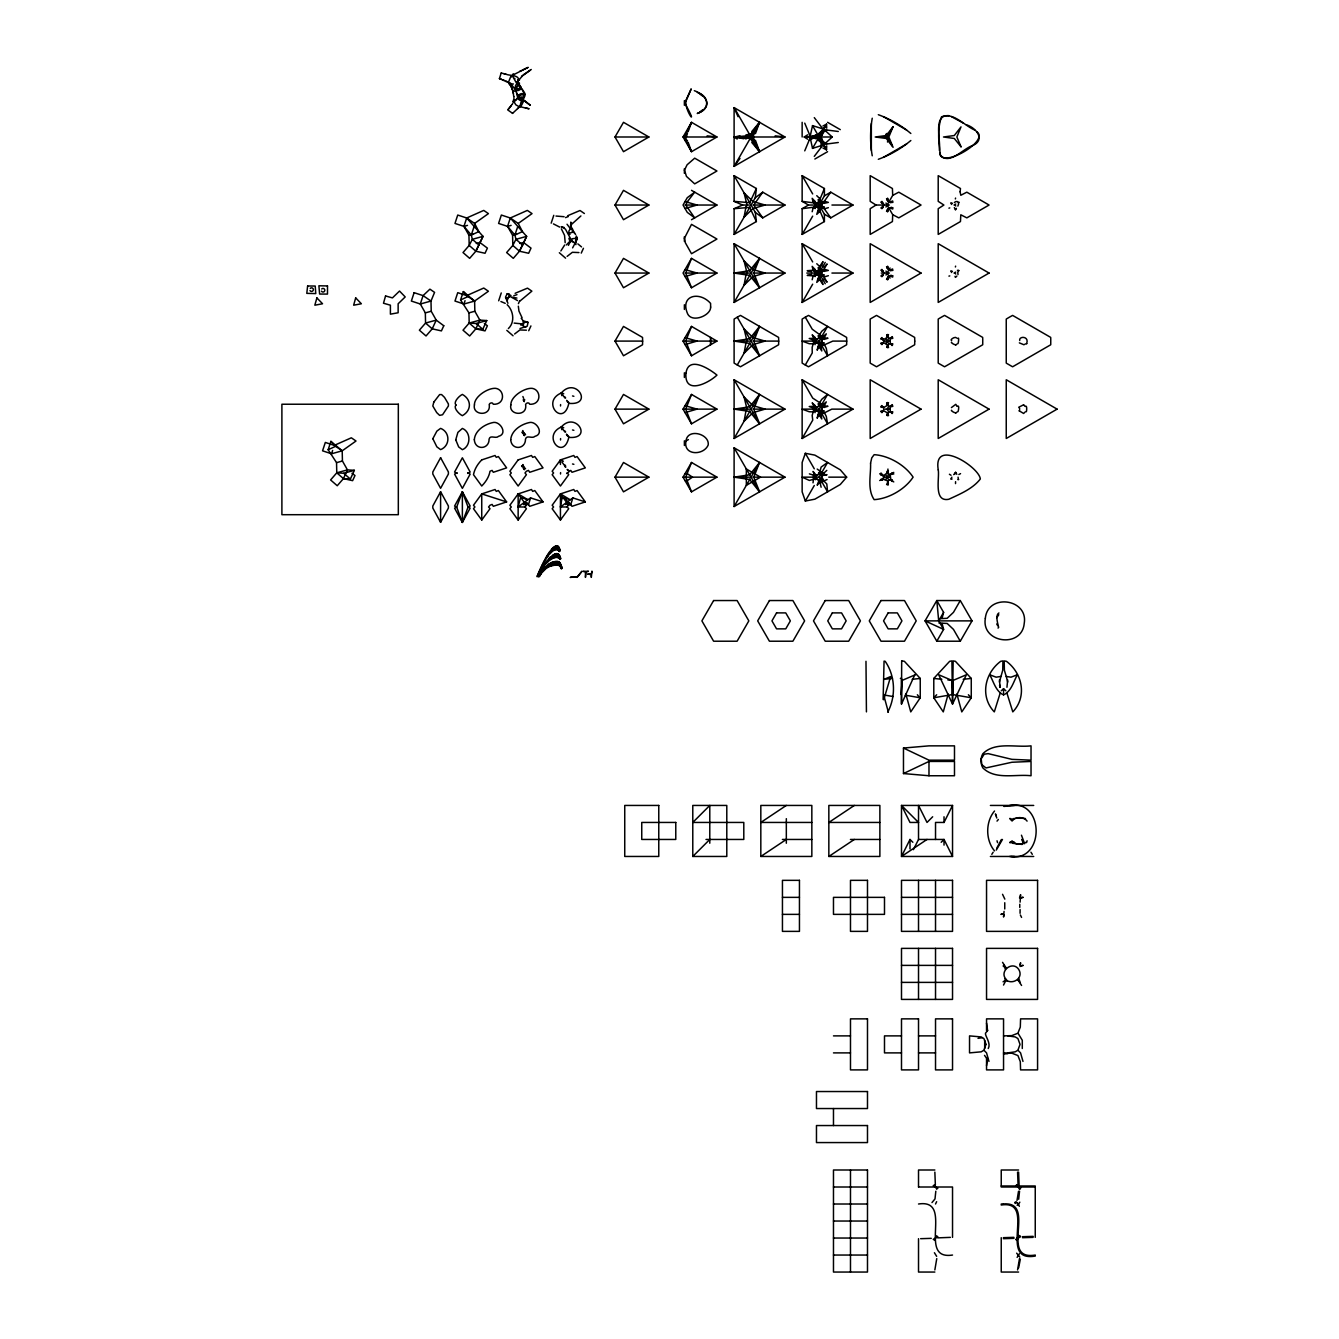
<?xml version="1.0" encoding="UTF-8"?>
<svg xmlns="http://www.w3.org/2000/svg" width="1339" height="1339" viewBox="0 0 1339 1339"><rect width="100%" height="100%" fill="white"/><g stroke="black" fill="none" stroke-linecap="round" stroke-linejoin="round"><path stroke-width="1.5" d="M901.683 660.93L901.498 704.046L914.788 674.789M824.406 221.554L818.196 206.608L802.145 208.7L802.145 234.409L824.406 221.554L824.406 214.207L819.1 205.034L808.505 205.034L802.145 208.7M811.785 271.666L807.216 270.696L813.158 270.244L816.472 271.951L818.196 271.499L819.451 270.227L819.635 266.494L823 261.59L821.543 266.043M1007.681 679.944L1006.945 687.275M523.03 465.47L522.896 464.549M846.7 341.094L846.65 344.759L808.505 366.786L805.291 364.995L802.145 363.12L802.145 319.067L805.291 317.192L808.505 315.401L846.65 337.428L846.7 341.094L832.825 341.094L824.456 344.826L821.376 342.817L824.456 344.826L826.297 348.341L827.586 355.772L819.1 341.094L827.586 326.415L821.778 331.252L819.652 334.599L819.451 338.265L819.652 334.599L812.237 329.21L805.291 317.192M1004.066 911.407L1003.514 917.031L1004.133 914.822M934.856 1269.924L936.764 1258.61M1017.573 1269.924L1019.481 1258.61M526.127 102.417C522.193 97.027 523.315 108.426 518.226 106.183C513.205 104.844 513.942 98.283 513.942 96.542M642.62 341.094L642.553 344.759L623.489 355.772L615.003 341.094L623.489 326.415L642.553 337.428L642.62 341.094L615.003 341.094M778.695 341.094L778.629 344.759L740.467 366.786L734.107 363.12L734.107 319.067L740.467 315.401L778.629 337.428L778.695 341.094L753.07 341.094M802.145 379.757L812.74 398.118L819.652 402.637L819.451 406.303L819.652 402.637L821.778 399.273L827.586 394.436L819.1 409.131L827.586 423.81L826.297 416.362L824.456 412.864L821.376 410.855L824.456 412.864L831.804 409.131L853.01 409.131L802.145 438.489L802.145 379.757L853.01 409.131M883.121 699.527L884.058 661.115L885.179 661.315C895.557 676.212 895.925 696.849 887.74 712.114M1020.1 966.524L1020.603 962.741L1019.983 964.934M1020.1 909.549L1020.067 913.282M819.669 483.396L819.451 479.998L821.125 487.229M887.941 469.035L887.64 472.868M871.338 123.573L871.338 150.42M955.46 277.14L956.9 276.068M815.066 344.642L815.15 342.784L818.196 342.667L821.075 346.734L821.778 350.952L819.652 347.588L819.451 343.922L819.652 347.588M815.066 412.68L815.15 410.822L818.196 410.705L821.075 414.755L821.778 418.973L819.652 415.626L819.451 411.96L819.652 415.626M822.933 148.01L826.531 149.884L826.715 145.817M565.175 242.677L564.556 235.379L561.359 228.818M560.522 405.985L560.589 404.562M560.522 439.995L560.589 438.589M560.522 474.006L560.589 472.6M954.339 207.528L955.494 209.905L955.695 209.035M1018.628 1267.849L1020.335 1259.162M819.535 132.929L818.196 135.423M996.701 623.974C1001.505 632.075 993.421 616.158 998.911 612.961M507.933 303.284L505.506 297.141L507.247 293.676L509.155 294.229L509.054 297.291L505.791 298.128M819.535 473.085L821.075 471.529L817.794 474.893L813.242 476.048L817.761 474.843L819.535 473.085L821.125 467.093L827.586 462.474L819.1 477.153L802.145 477.153L809.375 480.433L815.351 478.826L817.761 479.479L821.075 482.793L817.794 479.429L813.242 478.274L815.351 478.826M986.542 1065.643L987.613 1058.195M951.878 477.153L950.757 479.094L952.096 479.027M522.896 396.511L523.582 398.336M522.896 430.539L522.495 431.409M1019.766 907.457L1019.766 904.26M984.684 1040.269L984.684 1048.504M802.145 201.352L818.196 203.461L824.406 188.514L802.145 175.66L802.145 201.352L808.505 205.034M819.451 202.206L819.602 198.457L816.757 195.678M988.266 1048.504C991.312 1043.399 984.818 1035.733 985.487 1033.223L987.613 1030.561L986.542 1023.113M1022.293 1048.504L1022.293 1040.269L1018.142 1033.423M755.313 197.687L756.368 188.514L734.107 175.66L734.107 201.352L742.593 205.034L751.062 205.034L755.313 197.687L762.728 192.18L784.989 205.034L762.728 217.872L755.313 212.365L751.062 205.034M824.406 188.514L824.406 195.845L817.828 207.227L819.602 211.612L816.757 214.374L818.045 210.307L820.606 207.645L824.188 206.758L820.84 208.047M561.911 498.476L564.154 497.874L568.958 503.079L567.284 506.979L560.438 506.979L561.911 498.476L560.438 493.907L573.762 489.505L574.983 491.38L577.059 490.559L585.327 501.907L572.004 506.309L569.175 502.711M955.561 209.453L956.431 208.348M813.024 482.843L813.409 479.78L816.472 478.274M819.451 270.227L819.635 266.494L816.757 263.716M820.84 276.085L824.188 274.78L820.606 275.683L818.045 278.345L816.757 282.412L819.635 279.617L820.004 276.855L818.045 274.88L815.351 274.177L813.158 275.884L812.17 279.767M999.413 682.02L1002.727 670.27L1002.928 660.914L1000.685 661.315C984.567 673.299 979.83 696.732 994.308 711.896L1000.082 693.435M890.251 339.37L890.251 342.834M890.251 407.391L890.251 410.855M890.251 475.429L890.971 480.416M883.824 477.153L882.568 479.379L879.69 480.517M883.69 205.034L882.92 207.595M883.907 477.153L883.288 479.178M560.053 462.591L560.438 459.896L573.762 455.494L574.983 457.369L577.059 456.549L585.327 467.88L572.004 472.282L570.782 470.407L566.615 473.487M819.602 211.612L820.004 208.834L815.351 206.139L813.158 207.88L812.17 211.746M886.585 484.584L888.745 479.948M956.9 338.098C955.075 335.687 949.217 340.223 951.661 340.541M1026.662 343.554C1029.473 335.871 1018.661 335.955 1019.699 340.541M887.573 200.699L887.556 198.155L888.092 199.745M955.577 481.689L955.527 483.597M888.142 278.311L887.606 279.918L888.092 276.587M888.092 210.323L887.556 211.913L888.092 208.566M956.9 406.119L955.778 404.328L951.41 407.592M1023.582 404.914L1024.921 406.119M560.422 464.449L560.438 459.896L552.17 471.228L553.593 472.968L552.17 474.692L560.438 486.024L568.707 474.692L567.284 472.968M887.573 268.721L887.606 266.21L888.142 267.817M887.389 346.466L887.59 345.512L887.606 347.738L888.092 344.625M887.389 414.504L887.59 413.55L887.606 415.776L888.092 412.663M753.773 136.996L753.07 140.478L755.464 140.394L759.548 151.692L751.815 142.503M575.803 242.259L575.904 244.652M523.465 325.059L523.131 320.757L521.189 318.247M516.754 82.349L517.624 81.093A14.244 14.16 48.5 0 1 517.992 79.871L517.624 79.871M814.279 117.631L822.916 128.912L812.522 125.615L810.195 136.26L806.162 136.996L818.246 138.469L825.56 148.194L820.807 136.996L825.56 125.799L818.246 135.524L810.195 136.26L804.739 123.138M872.241 118.217C870.049 130.486 870.049 143.507 872.241 155.776M887.339 278.445L887.573 277.391M1019.699 409.684L1019.18 410.922M887.489 142.051L887.724 141.047M887.339 210.424L887.573 209.369M818.045 346.366L817.141 350.215L819.619 345.362L818.045 346.366L820.606 343.721L824.188 342.817L820.84 344.106M818.045 414.404L817.141 418.237L819.619 413.4L818.045 414.404L820.606 411.743L824.188 410.855L820.84 412.144M882.368 480.249L883.154 478.877M955.36 198.942L955.577 198.055M821.543 280.085L823 284.538L819.635 279.617L819.451 275.901L818.196 274.629L816.472 274.177L813.158 275.884L807.216 275.416L811.785 274.462M1012.451 819.1L1012.05 820.656L1010.091 818.983M577.394 238.878L572.607 247.866M819.451 474.324L819.669 470.91L817.208 469.052M543.031 501.907L534.78 490.559L532.688 491.38L531.466 489.505L518.143 493.907L526.411 505.238L524.988 506.979L518.143 506.979L520.352 498.476L522.126 497.874L527.851 499.715L530.595 497.907L543.031 501.907L529.725 506.309L526.897 502.711L523.549 504.569L528.503 504.418L530.595 497.907M942.07 618.3L943.61 612.358L936.798 600.542L960.281 600.542L972.014 620.878L960.281 641.214L936.798 641.214L925.065 620.878L936.798 600.542L938.689 620.878L943.61 629.397L936.798 641.214M830.749 217.872L821.644 205.034L830.749 192.18L853.01 205.034L830.749 217.872L824.406 214.207M823.954 278.696L827.084 282.178L821.644 273.056L827.084 263.95L823.954 267.432M1004.752 902.737L1004.752 908.98M887.523 472.985L888.376 470.659M888.845 338.114L887.037 336.189L888.544 334.583M888.845 406.152L887.037 404.227L888.544 402.621M823 336.574L821.728 341.094L823 345.613L821.778 341.094L823 336.574L826.297 333.846L824.456 337.361L821.376 339.37L824.456 337.361M823 404.612L821.728 409.131L823 413.651L821.778 409.131L823 404.612L826.297 401.884L824.456 405.399L821.376 407.407L824.456 405.399M821.778 477.153L823 472.634L821.728 477.153L823 481.689L820.907 477.153M828.372 207.679L824.539 208.75L821.376 206.758L820.907 205.034L821.376 203.31L824.539 201.302L828.372 202.39L824.188 203.31L820.606 202.407L818.045 199.762L819.619 200.766M828.372 275.7L824.523 276.805L821.376 274.78L820.907 273.056L821.376 271.348L824.523 269.323L828.372 270.428L824.188 271.348L820.606 270.445L818.045 267.783L819.619 268.788M826.799 130.218L823 132.477L821.376 135.272M948.179 694.037L943.275 711.896L933.785 697.786L933.785 678.438L949.652 661.315L951.912 660.914L952.531 704.046L966.373 674.756L953.15 680.396L952.531 694.523L933.785 697.786L936.681 694.757M955.393 266.98L955.628 266.126M1018.678 1199.275L1019.548 1191.191M815.685 477.153L815.635 479.73M1019.983 896.896L1020.603 894.686L1020.1 902.168M822.146 135.49L823 132.477M1003.514 985.052L1006.342 979.612C998.425 971.578 1012.468 960.13 1018.694 969.369C1024.335 978.407 1011.363 986.14 1004.786 978.842M520.319 86.7A1.925 1.925 0 0 0 518.009 85.328A4.686 4.67 -70.1 0 0 516.452 90.533L516.369 90.466M1026.561 842.649L1027.097 840.775M886.652 347.387L888.845 344.073M886.652 415.425L888.845 412.111M570.347 241.589L568.406 245.388M522.578 98.149L523.214 96.475M517.875 81.746C521.507 74.75 509.272 75.804 506.276 74.314M883.74 699.678L890.669 676.53L884.058 679.358L892.444 678.371M569.025 233.204L572.305 232.367L572.406 229.32L570.481 228.751L568.975 230.894L568.673 234.258L570.046 234.342M577.209 239.279L577.176 237.12M522.495 465.436L523.582 466.374M517.574 81.495L522.662 75.704L531.265 69.494M518.863 96.19C518.21 101.262 526.846 98.098 524.185 94.718A4 4 0 0 0 519.097 96.341M585.327 501.907L572.874 497.907L570.782 504.418L568.707 505.238L560.438 493.907L552.17 505.238L553.593 506.979L552.17 508.72L560.438 520.051L568.707 508.72L567.284 506.979M328.155 449.737L330.917 441.351L342.198 450.825L342.433 461.018L347.454 469.889L343.437 478.609L337.244 485.739L330.599 479.948L336.775 472.818L347.454 469.889L354.366 470.324L350.366 479.061L343.437 478.609L336.775 472.818L336.541 462.641L328.155 449.737L335.704 446.272M330.917 441.351L334.281 445.385L351.337 437.803L356.007 441.016L342.198 450.825L334.281 445.385L325.327 442.439L322.565 450.825L331.536 453.77L332.641 450.423M479.011 245.087L472.349 239.313L471.295 235.061L463.947 226.375L454.975 223.429L457.737 215.043L466.692 217.989L483.011 236.367L475.847 251.213L469.654 258.343L463.009 252.552L469.186 245.422L468.951 235.246L463.947 226.375L466.692 217.989L483.747 210.407L488.417 213.621L474.609 223.429L474.692 227.513M474.039 226.676L471.295 235.061L478.843 231.597L474.609 223.429L466.692 217.989M460.566 299.969L463.327 291.584L474.609 301.057L474.843 311.251L479.864 320.121L475.847 328.842L469.654 335.972L463.009 330.181L469.186 323.05L479.864 320.121L486.777 320.557L482.776 329.294L475.847 328.842L469.186 323.05L468.951 312.874L460.566 299.969L468.114 296.505M463.327 291.584L466.692 295.618L483.747 288.036L488.417 291.249L474.609 301.057L466.692 295.618L457.737 292.672L454.975 301.057L463.947 304.003L465.051 300.656M519.917 243.464L523.482 242.493L531.014 248.117L528.654 253.272L519.465 251.213L512.82 245.422L512.586 235.246L507.565 226.375L510.31 217.989L527.365 210.407L532.035 213.621L518.226 223.429L510.31 217.989L501.355 215.043L498.593 223.429L507.565 226.375L514.912 235.061L515.967 239.313L522.628 245.087L519.465 251.213L513.289 258.343L506.627 252.552L512.82 245.422L515.967 239.313L526.629 236.367L510.31 217.989M517.657 226.676L514.912 235.061L522.461 231.597L518.226 223.429M498.677 300.79L501.255 292.94M551.183 223.161L553.777 215.311M886.535 279.433L888.845 276.035M886.535 211.395L887.807 208.834L891.456 207.394M523.398 96.057L523.834 93.094M805.325 453.302L802.145 462.474L802.145 491.848L805.325 501.02L814.865 499.179L840.289 484.5L846.65 477.153L840.289 469.822L814.865 455.126L805.325 453.302L814.279 468.801M523.951 94.634L523.984 94.567A4.402 2.126 -16.3 0 0 517.524 96.274A13.072 5.858 11.7 0 1 517.607 97.027L517.272 98.534L521.892 98.467L530.144 105.078M688.112 131.724L691.51 122.318L716.951 136.996L691.51 151.692L683.041 136.996L691.51 122.318L684.731 136.996L691.51 151.692L688.112 142.285M691.51 258.377L685.735 273.056L691.51 287.751L716.951 273.056L691.51 258.377L683.041 273.056L691.51 287.751M755.464 133.599L759.548 122.318L751.815 131.49L753.07 133.515L745.923 134.904M691.51 326.415L685.735 341.094L691.51 355.772L716.951 341.094L691.51 326.415L683.041 341.094L691.51 355.772M691.51 394.436L685.735 409.131L691.51 423.81L716.951 409.131L691.51 394.436L683.041 409.131L691.51 423.81M759.548 258.377L753.773 273.056L759.548 287.751L749.706 275.399L734.107 273.056L749.706 270.712L759.548 258.377L751.062 273.056L759.548 287.751M691.51 462.474L685.735 477.153L691.51 491.848L716.951 477.153L691.51 462.474L683.041 477.153L691.51 491.848M759.548 326.415L753.773 341.094L759.548 355.772L749.706 343.437L734.107 341.094L749.706 338.75L759.548 326.415L751.062 341.094L759.548 355.772M759.548 394.436L753.773 409.131L759.548 423.81L749.706 411.475L734.107 409.131L749.706 406.788L759.548 394.436L751.062 409.131L759.548 423.81M759.548 462.474L753.773 477.153L759.548 491.848L749.706 479.496L734.107 477.153L749.706 474.809L759.548 462.474L751.062 477.153L759.548 491.848M818.614 481.454L817.208 485.254L819.753 481.186M462.373 491.781L456.683 507.096L462.373 522.394L470.156 508.134L468.064 507.096L462.373 491.781L454.574 506.058L456.683 507.096L454.574 508.134L462.373 522.394L468.064 507.096L470.156 506.058L462.373 491.781L462.373 522.394M881.916 276.755L883.154 274.846M881.916 208.733L883.154 206.825M881.932 344.659L883.506 342.399M881.932 412.697L883.506 410.437M951.544 342.198C949.97 342.115 956.13 346.567 956.9 344.09M951.544 410.236C949.97 410.136 956.13 414.605 956.9 412.127M756.368 188.514L749.706 202.691L734.107 201.352M804.739 150.855L810.195 137.733L812.522 148.378L822.916 145.081L814.279 156.362M1001.455 839.453L996.886 847.955M1002.459 839.453L996.3 850.081M518.411 303.652L519.565 301.041M570.933 226.023L572.088 223.412M475.847 251.213L483.011 236.367L472.349 239.313L469.186 245.422L475.847 251.213L485.036 253.272L487.396 248.117L479.864 242.493L476.299 243.464M519.465 251.213L526.629 236.367L522.628 245.087M528.721 330.733L530.93 325.913M581.243 253.104L583.453 248.284M740.015 135.942L734.107 136.996L750.208 138.469L759.548 151.692L752.769 136.996L759.548 122.318L750.208 135.524L734.107 136.996L737.17 139.038M882.92 275.633L883.506 274.378M564.656 245.004L560.874 250.945M1017.004 1200.447L1018.527 1191.241M935.526 1204.012L936.647 1201.686M1017.121 1257.371L1019.364 1253.739M521.44 100.525L519.783 107.17M912.847 842.281L910.001 839.453L901.498 856.458L952.531 856.458L952.531 805.442L901.498 805.442L901.498 856.458L927.023 839.453M913.416 849.662L918.521 839.453L918.521 805.442L927.023 822.447L932.68 816.773M935.526 839.453L935.526 822.447L944.028 822.447L952.531 805.442M574.665 242.928L571.167 240.903M684.38 100.643L684.38 105.312M684.38 168.681L684.38 173.35M684.38 304.74L684.38 309.409M684.38 372.778L684.38 377.447M684.38 440.799L684.38 445.485M1016.15 1239.897L1018.761 1235.244M745.923 139.105L747.045 136.996M440.598 491.714L432.815 505.991L432.815 508.067L440.598 522.327L448.398 508.067L448.398 505.991L440.598 491.714L440.598 522.327M934.22 1240.366L936.831 1235.713M1016.937 1240.366L1019.548 1235.713M615.003 136.996L623.489 122.318L648.913 136.996L623.489 151.692L615.003 136.996L648.913 136.996M615.003 205.034L623.489 190.339L648.913 205.034L623.489 219.713L615.003 205.034L648.913 205.034M615.003 273.056L623.489 258.377L648.913 273.056L623.489 287.751L615.003 273.056L648.913 273.056M684.38 236.702L684.38 241.388M750.208 138.469L734.107 166.371L734.107 107.622L784.989 136.996L734.107 166.371L740.015 158.42M743.948 138.754L734.107 136.996L751.062 136.996L759.548 122.318M615.003 409.131L623.489 394.436L648.913 409.131L623.489 423.81L615.003 409.131L648.913 409.131M742.593 205.034L734.107 208.7L734.107 234.409L750.074 206.758M615.003 477.153L623.489 462.474L648.913 477.153L623.489 491.848L615.003 477.153L648.913 477.153M812.522 148.378L818.246 138.469L815.351 138.67M807.651 134.804L804.22 136.996L819.1 136.996L826.531 124.109L822.933 126M734.107 302.43L784.989 273.056L734.107 243.698L734.107 302.43L750.074 274.796M802.145 234.409L812.673 216.148M737.253 365.011L750.074 342.817M892.243 145.851L887.138 136.996L892.243 128.142M802.145 302.43L802.145 243.698L853.01 273.056L802.145 302.43L812.673 284.186M819.267 276.688L817.828 275.265L825.242 262.411M734.107 438.489L784.989 409.131L734.107 379.757L734.107 438.489L750.074 410.855M876.007 205.034L870.183 208.7L870.183 234.409L892.427 221.554L892.695 214.675L887.138 205.034L876.007 205.034L870.183 201.352L870.183 175.66L892.427 188.514L892.695 195.394L887.138 205.034M885.983 207.026L886.569 205.988M805.291 364.995L812.237 352.977L812.17 347.337L813.191 343.855L815.15 342.784M734.107 506.527L784.989 477.153L734.107 447.795L734.107 506.527L750.125 478.793M885.983 275.047L886.569 274.026M890.05 278.127L887.138 273.056L890.05 268.001M802.145 438.489L812.74 420.128L812.17 415.375L813.191 411.893L815.15 410.822M954.021 205.034L955.745 204.03M885.765 343.47L886.569 342.064M883.539 341.094L887.138 341.094L888.929 337.997M805.325 501.02L814.279 485.505M954.021 273.056L955.745 272.068M883.539 409.131L887.138 409.131L888.929 406.018M885.933 479.228L886.569 478.123M883.539 477.153L887.138 477.153L888.929 474.056M938.689 620.878L943.61 612.358M960.281 600.542L953.468 612.358L947.175 618.3L938.924 618.735M515.18 100.827C520.603 95.705 511.431 102.919 513.339 102.618M1018.243 1204.732L1019.833 1202.154M512.636 103.722L512.117 104.342M888.159 480.5L887.941 485.287M991.814 854.332L993.17 852.207M902.135 660.914L904.377 661.315L920.244 678.438L920.244 697.786L910.754 711.896L905.85 694.037M998.057 628.108L998.794 627.02M511.699 104.961L507.732 109.915L512.569 113.33M888.025 472.215L884.075 475.312M892.142 472.834L890.602 474.575M518.494 80.39L519.415 80.072M481.739 520.051L490.007 508.72L488.584 506.979L490.007 505.238L492.099 504.418L493.321 506.309L506.627 501.907L498.376 490.559L496.284 491.38L495.062 489.505L481.739 493.907L473.487 505.238L474.893 506.979L473.487 508.72L481.739 520.051L481.739 493.907L506.627 501.907M518.143 506.979L527.851 499.715L518.143 493.907L509.891 505.238L511.297 506.979L509.891 508.72L518.143 520.051L526.411 508.72L524.988 506.979M762.728 192.18L753.773 205.034L762.728 217.872M510.845 106.216L509.657 107.672M1024.05 344.793L1019.347 342.868M508.368 328.574C515.147 322.18 513.523 310.715 507.146 304.673M957.402 270.311C961.034 270.511 956.598 270.428 958.021 274.579M824.221 473.537L821.376 475.445L826.799 470.374M997.019 821.108L998.358 819.485M958.54 270.763L958.724 270.528M509.372 108.007L508.418 109.145M994.526 811.016C985.437 821.761 985.437 840.139 994.526 850.884M1017.121 1205.318L1018.243 1204.012L1017.121 1202.707M572.523 223.496L580.908 215.947M512.469 113.447L519.766 106.635L529.056 108.81M519.95 301.057L531.868 291.149L527.499 288.136L515.13 293.308M882.083 274.813L880.962 276.068L882.368 275.566M882.083 206.842L880.962 208.097L882.368 207.545M1014.142 818.33L1012.05 820.656L1009.974 818.33M510.762 76.608L508.602 81.93L512.168 88.876M560.438 506.979L572.874 497.907M823.067 478.877L820.807 480.115M890.954 337.813L892.075 336.625M890.954 405.834L892.075 404.646M567.117 256.385L572.372 252.301L578.95 252.569M514.611 333.997L519.883 329.963L526.428 330.197M818.882 133.599L821.075 131.373M813.242 339.989L817.794 338.817L821.075 335.47L817.761 338.784L813.242 339.989L809.225 338.482L813.191 338.332L816.472 339.989L813.191 338.332M551.333 549.375L553.593 547.115M549.325 551.986L555.25 546.078M548.103 553.827L556.137 545.793M547.099 555.434L556.773 545.743M546.228 556.907L557.309 545.827M545.425 558.296L557.727 545.994M544.705 559.635L547.986 556.355M553.743 550.597L558.095 546.245M544.019 560.924L546.613 558.33M554.915 550.028L558.396 546.53M543.383 562.162L545.559 559.987M555.769 549.777L558.681 546.864M542.764 563.384L544.655 561.493M556.472 549.676L558.915 547.233M542.178 564.573L543.852 562.899M557.057 549.693L559.133 547.618M541.626 565.744L543.132 564.221M549.057 558.296L550.63 556.723M557.56 549.793L559.334 548.036M541.073 566.882L542.462 565.493M546.262 561.711L553.258 554.697M557.978 549.978L559.501 548.454M540.554 568.004L541.826 566.732M544.822 563.752L554.53 554.045M558.346 550.212L559.669 548.89M540.035 569.125L541.241 567.92M543.718 565.46L555.451 553.71M558.664 550.513L559.836 549.341M539.55 570.23L540.688 569.092M542.78 567L556.204 553.576M558.932 550.831L559.987 549.793M539.065 571.301L540.153 570.23M541.96 568.406L544.622 565.761M550.63 559.752L556.823 553.543M559.166 551.199L560.12 550.262M538.596 572.389L539.634 571.351M541.224 569.745L543.165 567.82M552.204 558.781L557.359 553.61M559.384 551.601L560.254 550.714M538.144 573.443L539.148 572.439M540.554 571.017L542.128 569.46M553.358 558.212L557.827 553.76M537.692 574.498L538.663 573.527M539.952 572.238L541.274 570.916M554.313 557.861L558.229 553.961M537.257 575.536L538.211 574.582M539.366 573.427L540.554 572.238M542.981 569.811L548.957 563.836M555.149 557.643L558.564 554.229M536.822 576.573L537.759 575.636M538.83 574.565L539.918 573.477M541.726 571.669L550.446 562.949M555.869 557.526L558.882 554.513M538.328 575.67L539.349 574.665M540.805 573.192L551.584 562.413M556.522 557.476L559.15 554.848M537.843 576.758L538.814 575.787M540.069 574.531L552.555 562.045M557.108 557.493L559.384 555.216M539.433 575.77L541.408 573.795M547.484 567.719L553.425 561.794M557.627 557.576L559.618 555.601M538.864 576.942L540.27 575.536M548.873 566.933L554.212 561.61M558.095 557.71L559.819 555.986M549.978 566.447L554.932 561.476M558.514 557.894L560.003 556.405M550.915 566.096L555.618 561.409M558.882 558.145L560.187 556.84M551.768 565.845L556.254 561.376M559.2 558.43L560.355 557.275M552.555 565.661L556.857 561.359M559.484 558.748L560.505 557.71M553.308 565.527L557.442 561.392M559.735 559.099L560.673 558.162M553.995 565.426L557.978 561.459M559.953 559.468L560.823 558.614M554.664 565.376L558.447 561.593M555.317 565.326L558.882 561.761M555.936 565.309L559.25 561.995M556.555 565.292L559.568 562.28M557.158 565.292L559.836 562.614M557.727 565.326L560.087 562.966M558.279 565.376L560.305 563.351M558.781 565.476L560.522 563.752M559.217 565.644L560.706 564.154M559.585 565.878L560.89 564.589M559.903 566.179L561.058 565.008M560.154 566.514L561.242 565.443M560.388 566.882L561.409 565.878M560.606 567.284L561.56 566.313M560.807 567.686L561.727 566.765M561.008 568.087L561.895 567.2M561.192 568.506L562.062 567.636M561.392 568.924L562.229 568.087M813.242 408.01L817.761 406.805L821.075 403.491L817.794 406.855L813.242 408.01L809.225 406.52L813.191 406.353L816.472 408.01L813.191 406.353M692.782 856.458L726.792 856.458L726.792 805.442L692.782 805.442L692.782 856.458L709.787 839.453M941.183 842.281L944.028 839.453L952.531 856.458M890.569 338.65L892.644 337.361L889.699 338.499M890.569 406.688L892.644 405.382L889.699 406.52M815.066 201.469L815.066 208.583L816.07 205.034L815.066 201.469L812.17 198.323L813.158 202.172L815.886 203.361L819.267 201.419M815.066 269.507L815.066 276.621L816.07 273.056L815.066 269.507L812.17 266.361L813.158 270.244L815.886 271.399L819.267 269.44M891.423 337.779L890.72 338.482L891.657 338.181M891.423 405.817L890.72 406.52L891.657 406.219M520.001 328.507L527.215 326.197L528.085 322.381L525.089 322.264L522.428 323.954L514.126 323.084M865.982 661.299L866.433 711.879M571.217 240.936L572.222 238.744L576.841 238.191M881.38 479.998L883.322 478.91M813.158 207.88L816.472 206.139M813.158 275.884L816.472 274.177M893.766 472.399L889.498 474.592M910.838 140.511C901.314 148.529 890.033 155.056 878.317 159.291M1001.237 690.807L1003.547 688.698L1005.874 690.807M838.281 131.49L824.188 129.649L832.239 136.996L824.188 144.344L838.281 142.503M954.339 202.524C956.716 200.13 960.18 201.955 957.854 206.106M457.068 472.717L454.574 474.106L462.373 488.384L470.156 474.106L467.662 472.717M467.662 473.42L470.156 472.031L462.373 457.771L454.574 472.031L457.068 473.42M565.828 504.569L568.958 503.079M889.699 270.461L892.812 269.223L891.171 269.557M1010.091 842.917L1012.05 841.243L1014.309 842.298M697.318 92.458C709.804 96.207 709.787 109.848 697.234 113.48C713.252 107.505 707.193 95.42 694.322 90.667M522.98 99.136L523.382 100.576L520.838 97.061M521.541 76.356L522.428 75.654M889.699 202.423L892.879 201.218L891.222 201.553M563.719 393.683L561.275 392.997C540.571 401.834 563.451 428.028 568.807 403.34C593.964 405.801 576.004 375.991 561.275 392.997L561.861 395.691M563.719 427.693L561.275 427.007C541.425 435.744 563.351 461.436 568.807 437.368C593.411 439.527 575.636 410.788 561.275 427.007L561.861 429.702M885.682 134.503L887.071 133.431M887.071 337.528L884.075 339.252M887.071 405.55L884.075 407.29M522.93 75.252L524.152 74.331M830.749 192.18L824.406 195.845M517.507 108.492L518.511 107.806M524.252 74.264L527.917 71.703M700.046 111.74L702.54 109.982M688.43 439.61L686.74 440.548M960.548 473.621L958.875 474.525M1015.18 1203.476L1016.703 1202.439M931.994 1202.573L935.007 1198.924L935.81 1191.241M1014.711 1202.573L1016.016 1201.686M1003.095 981.822L1006.342 979.612L1007.112 981.169M953.719 474.642L955.745 472.416L956.816 474.307M1024.921 412.127L1023.632 413.466L1019.347 410.906M528.135 71.553L530.144 70.231M786.328 805.442L760.82 822.447L811.836 822.447M760.82 856.458L811.836 856.458L811.836 805.442L760.82 805.442L760.82 856.458L786.328 839.453M854.349 805.442L828.841 822.447L879.874 822.447M828.841 856.458L879.874 856.458L879.874 805.442L828.841 805.442L828.841 856.458L854.349 839.453M517.222 84.324L512.101 75.453L528.152 67.352M906.654 143.959L883.405 157.383M818.045 210.307L819.619 209.302M818.045 278.345L819.619 277.34L819.451 275.901M1025.758 842.398L1020.318 844.24L1016.117 843.737L1012.05 841.243L1009.79 842.298M996.701 617.781L998.794 614.735M691.51 219.713L716.951 205.034L691.51 190.339M814.865 159.023L827.586 151.692M734.107 234.409L756.368 221.554L755.313 212.365M809.375 140.277L813.242 138.118M933.199 1239.345L937.852 1236.734M1015.916 1239.345L1020.569 1236.734M1000.869 676.463L996.116 677.183L989.705 674.756C993.672 681.668 995.697 691.359 1003.547 694.891C1011.414 691.359 1013.439 681.668 1017.389 674.756L1010.995 677.183L1006.242 676.463L1004.384 670.27L1004.183 660.914L1006.426 661.315C1022.527 673.299 1027.264 696.732 1012.803 711.896L1007.028 693.435M1017.523 1237.32L1020.1 1235.947M566.347 244.953L569.895 241.355L568.924 238.292M816.472 342.198L813.191 343.855L809.225 343.705L802.145 341.094L819.1 341.094M816.472 410.236L813.191 411.893L809.225 411.743L802.145 409.131L819.1 409.131M1024.921 344.09L1026.812 343.705M527.633 67.603L522.495 70.046M903.474 773.557L928.981 761.439L954.489 761.439L954.489 775.75L928.981 775.75L903.474 773.557L903.474 748.049L928.981 745.856L954.489 745.856L954.489 760.167L928.981 760.167L903.474 748.049M521.474 70.532L519.833 71.285M568.59 242.844L570.749 241.89M517.892 95.554L517.975 95.621A3.816 3.799 0 0 0 522.177 98.986M959.226 202.306L958.506 202.524M915.34 674.756L902.135 680.396L901.08 694.539M827.067 479.563L824.221 480.768L821.376 478.877M824.523 269.323L821.928 270.378L821.192 273.056L821.928 275.75L824.523 276.805M517.055 83.805L516.871 83.872A4.168 4.101 -70.8 0 0 515.85 89.328M824.539 201.302L821.928 202.34L821.192 205.034L821.928 207.712L824.539 208.75M893.849 473.922L889.682 474.759M513.59 73.913L512.67 74.264M567.686 215.713L580.021 210.508L584.39 213.52M565.527 217.621L568.339 216.533M513.791 295.718L516.988 294.664M890.669 270.511L891.69 270.193M890.669 202.474L891.69 202.172M948.916 208.164L949.786 207.896M819.619 336.825L818.045 335.821L820.606 338.482L824.188 339.37L827.971 338.231L820.84 338.081M819.619 404.863L818.045 403.859L820.606 406.504L824.188 407.407L827.971 406.253L820.84 406.102M892.176 479.747L889.498 479.73M1021.021 965.971L1023.214 965.352L1021.272 965.72M1021.021 897.933L1023.23 897.314L1019.481 897.85M1003.095 913.784L1000.886 914.403L1002.76 914.018M513.239 91.47L516.168 90.667M463.947 226.375L467.495 225.387M468.951 235.246L472.885 234.158M507.565 226.375L511.113 225.387M512.586 235.246L516.503 234.158M425.333 312.874L431.225 311.251L430.991 301.057L434.572 292.371L429.919 289.157L423.074 295.618L420.312 304.003L425.333 312.874L425.568 323.05L419.375 330.181L426.036 335.972L432.229 328.842L436.229 320.121L431.225 311.251M463.947 304.003L474.609 301.057M468.951 312.874L474.843 311.251M469.186 323.05L476.115 323.502L486.777 320.557M331.536 453.77L342.198 450.825M336.541 462.641L342.433 461.018M336.775 472.818L343.705 473.27L354.366 470.324M883.305 342.851L880.777 343.135M883.305 410.872L880.777 411.173M815.351 135.339L817.761 134.687L813.242 135.892L816.472 135.892M948.916 276.119L949.786 275.901M892.828 338.365L890.084 338.616M892.828 406.403L890.084 406.638M892.946 270.394L890.084 270.578L887.021 268.135M892.946 202.356L890.084 202.54M1016.217 817.727L1025.473 818.547M823.067 475.445L827.067 474.742L820.807 474.207M519.013 99.756L519.984 99.622A8.67 6.695 -15.2 0 1 522.31 99.705M1003.882 806.429L1014.443 805.442M513.406 83.989L511.13 83.922L516.184 91.136M890.669 275.616L892.946 275.734M890.669 207.578L892.946 207.696M892.828 343.822L890.084 343.587M892.828 411.86L890.084 411.609M514.025 101.279L512.87 101.379M1014.025 842.917L1012.05 843.202L1022.226 844.457M978.006 1038.328L982.156 1037.742M957.937 343.688C958.506 343.135 959.193 336.223 957.937 338.499M957.937 411.709C958.222 411.86 959.812 404.345 957.402 406.37M1025.975 411.709C1026.678 413.433 1027.431 404.378 1025.44 406.37M734.107 208.7L749.706 207.378L756.368 221.554M912.194 679.308L920.244 678.438M963.21 679.308L971.26 678.438L971.26 697.786L961.787 711.896L956.883 694.037M880.878 479.329L882.217 479.211M890.084 275.549L891.456 275.432M889.682 479.563L890.803 479.479M564.104 216.717L556.003 216.048M937.651 1237.872L950.405 1237.37M1003.547 1035.884L1011.799 1035.616L1017.908 1033.223L1020.301 1027.113L1020.569 1018.862L1037.574 1018.862L1037.574 1069.894L1020.569 1069.894L1020.301 1061.66L1017.908 1055.534L1011.799 1053.157L1003.547 1052.889M1007.798 1052.889L1015.247 1051.818L1017.908 1050.228L1020.033 1044.387L1017.908 1038.528L1015.247 1036.938L1007.798 1035.884M931.274 1238.357L920.646 1238.692M1022.41 1236.7L1033.122 1236.349M1013.908 1237.336L1003.363 1237.671M1013.991 1238.357L1003.363 1238.692M1022.494 1237.705L1033.122 1237.37M1003.547 1053.944L1007.798 1053.676M517.356 83.754L521.239 88.156M687.426 140.394L685.049 140.478L687.426 133.599L683.041 136.996L716.951 136.996L707.109 135.858M685.049 208.516L697.016 205.034L685.049 201.553M685.049 276.537L697.016 273.056L685.049 269.591M685.049 344.575L697.016 341.094L685.049 337.612M685.049 412.613L697.016 409.131L685.049 405.65M685.049 480.634L687.426 480.567L692.481 477.153L687.426 473.755L685.049 473.671M1009.673 856.458C1044.956 862.919 1044.956 798.981 1009.673 805.442M752.769 136.996L784.989 136.996L775.147 135.858M820.807 136.996L832.239 136.996M876.911 136.996L887.138 136.996M892.695 195.394L898.787 192.18L921.048 205.034L898.787 217.872L892.695 214.675M685.032 205.034L716.951 205.034M753.07 205.034L784.989 205.034M831.937 205.034L853.01 205.034M888.242 205.034L889.431 205.034M685.032 273.056L716.951 273.056M734.107 273.056L751.062 273.056M753.07 273.056L784.989 273.056M806.798 273.056L819.1 273.056M831.937 273.056L853.01 273.056M881.296 273.056L887.138 273.056M888.242 273.056L889.431 273.056M683.041 341.094L716.951 341.094M734.107 341.094L751.062 341.094M820.907 341.094L821.778 341.094M888.242 341.094L889.866 341.094M683.041 409.131L716.951 409.131M734.107 409.131L751.062 409.131M753.07 409.131L784.989 409.131M820.907 409.131L821.778 409.131M888.242 409.131L889.866 409.131M683.041 477.153L716.951 477.153M734.107 477.153L751.062 477.153M752.953 477.153L784.989 477.153M828.741 477.153L846.65 477.153M888.242 477.153L889.866 477.153M972.014 620.878L925.065 620.878L943.61 629.397L942.07 623.455M990.391 805.442L1033.708 805.442M706.004 839.453L743.798 839.453L743.798 822.447L692.782 822.447L709.787 805.442L709.787 843.235M782.394 839.453L811.836 839.453M850.432 839.453L879.874 839.453M918.521 839.453L944.028 839.453L944.028 845.127M990.391 856.458L1033.708 856.458M782.445 897.364L799.45 897.364M901.498 897.364L952.531 897.364M782.445 914.37L799.45 914.37M901.498 914.37L952.531 914.37M901.498 965.386L952.531 965.386M901.498 982.391L952.531 982.391M986.542 1030.561L987.613 1030.561M833.477 1035.884L850.483 1035.884M901.498 1035.884L884.493 1035.884L884.493 1052.889L901.498 1052.889M918.521 1035.884L935.526 1035.884M833.477 1052.889L850.483 1052.889M918.521 1052.889L935.526 1052.889M934.856 1170.001L918.521 1170.001L918.521 1186.973M1018.594 1170.001L1001.237 1170.001L1001.237 1187.007L1035.248 1187.007M1001.237 1185.986L1035.248 1185.986L1035.248 1237.37M833.477 1187.007L867.488 1187.007M918.521 1187.007L952.531 1187.007L952.531 1237.37M833.477 1204.012L867.488 1204.012M918.521 1204.012C954.69 1198.472 916.345 1260.602 952.531 1255.045M833.477 1221.034L867.488 1221.034M833.477 1238.039L867.488 1238.039M833.477 1255.045L867.488 1255.045M934.856 1272.05L918.521 1272.05L918.521 1238.692M1018.594 1272.05L1001.237 1272.05L1001.237 1237.671M951.661 272.503L950.774 270.93L952.431 271.348M900.377 678.404L901.498 678.137L901.498 704.046M516.921 298.061L512.603 297.258M952.431 203.31L950.774 202.892L951.661 204.465M1010.962 856.357L1014.443 856.458M919.809 697.77L917.366 694.757M957.954 479.663C959.511 478.759 958.239 481.069 958.071 477.153M938.924 623.02L947.175 623.455L953.468 629.397L960.281 641.214M525.959 327.017L523.281 326.214L522.428 323.954M528.085 322.381L523.131 320.757M520.737 325.009L522.461 325.126M882.401 478.86L887.071 480.734M880.878 474.994L883.154 475.445M933.785 678.438L941.836 679.308M947.878 679.961L951.912 680.396L952.531 694.523L971.26 697.786L968.382 694.757M518.377 79.671L519.448 79.788M809.375 473.872L816.472 476.048L813.409 474.525M905.248 695.175L920.244 697.786M883.74 694.924L893.113 696.548M891.171 276.57L892.812 276.905L891.69 275.934M891.222 208.499L892.879 208.851L891.69 207.896M984.516 1055.35L986.542 1058.195M475.847 328.842L485.036 330.9L487.396 325.745L484.383 323.502M343.437 478.609L352.626 480.668L354.986 475.512L351.973 473.27M974.708 130.05C964.431 125.615 953.067 111.773 941.518 116.844C937.216 128.862 938.539 142.905 940.514 155.357C949.401 165.233 962.808 148.947 972.147 145.717C986.123 140.244 976.248 127.657 966.323 124.795M948.899 115.656C932.446 114.418 941.066 140.227 939.375 150.453M819.753 473.136L818.614 472.868L820.472 474.793M525.273 107.773L528.637 108.693M880.777 339.052L882.384 339.437M880.777 407.089L882.384 407.458M572.506 395.942L573.879 396.294M572.506 429.97L573.879 430.304M572.506 463.98L573.879 464.315M817.794 343.37L813.242 342.198L817.761 343.403L821.075 346.734M820.84 202.005L824.188 203.31M820.84 270.043L824.188 271.348M504.184 73.863L505.958 74.264L501.322 72.992M817.761 411.441L813.242 410.236L817.794 411.391L821.075 414.755M883.589 340.173L881.146 338.198L883.305 339.353M882.116 407.056L883.071 407.324L881.146 406.219L883.305 407.374M882.116 339.018L883.071 339.286L882.351 338.633M815.886 206.691L817.828 207.227M815.886 274.729L817.828 275.265M890.552 479.58L893.766 481.923M564.255 227.546L561.275 226.642L565.426 229.103L571.184 239.748M564.154 497.874L570.146 499.715L560.438 493.907L560.438 520.051M879.69 473.788L883.723 476.383M878.317 114.702C890.033 118.953 901.314 125.464 910.838 133.482M501.171 72.942L499.48 78.583M499.347 78.532L510.895 83.704M499.614 78.616L501.439 79.235M890.602 479.747L892.46 480.718M883.188 271.248L880.962 270.06L882.083 271.315M502.711 79.687L504.134 80.223M521.189 87.537L519.164 85.411M517.524 300.572L509.791 296.287M500.903 301.526L505.221 303.35M553.425 223.898L559.719 227.111M883.589 204.097L880.962 201.971L882.083 203.21M884.075 342.935L887.071 344.675M884.075 410.973L887.071 412.697M951.912 680.396L938.689 674.756L952.531 704.046L953.15 660.914L955.393 661.315L971.26 678.438M560.438 459.896L563.351 461.235M505.924 81.01L506.828 81.428M951.393 116.593L963.21 123.054M949.401 474.257L951.025 475.261M822.548 338.516L824.188 339.37M822.548 406.554L824.188 407.407M525.926 503.079L528.503 504.418M883.405 116.61L906.654 130.034M1016.385 1184.931L1021.038 1187.526M1015.916 1185.701L1020.569 1188.312M933.199 1185.701L937.852 1188.312M827.586 122.318L840.289 129.649M1050.747 337.428L1012.602 315.401L1009.388 317.192L1006.242 319.067L1006.242 363.12L1012.602 366.786L1050.747 344.759L1050.764 338.349M982.726 337.428L944.564 315.401L941.367 317.192L938.204 319.067L938.204 363.12L944.564 366.786L982.726 344.759L982.742 338.349M573.025 231.379L575.619 234.492M826.799 143.775L823 141.516L820.907 136.996M521.256 88.29L522.612 90.399M804.22 136.996L807.651 139.189M530.261 105.145L526.947 102.969M822.414 479.563L826.799 483.948L827.586 491.848L819.1 477.153M524.202 503.749L526.411 505.238M1003.095 965.971L1006.342 968.181L1002.543 962.339M700.046 94.232L702.54 95.973M581.544 246.912L577.862 243.899M813.158 270.244L815.351 271.951L818.045 271.248L820.004 269.273L819.635 266.494M888.745 474.374L887.305 472.818M888.845 202.055L887.021 200.097M813.158 202.172L815.351 203.913L818.045 203.21L820.004 201.235L819.602 198.457M880.978 472.968L883.773 476.148M1018.142 1050.429L1020.569 1052.889L1022.979 1061.425M984.115 1050.429L986.542 1052.889L988.969 1061.425M1019.816 1257.137L1016.652 1253.17M559.334 252.736L565.577 258.159M506.812 330.365L513.055 335.788M476.115 323.502L482.776 329.294M343.705 473.27L350.366 479.061M882.368 270.562L883.589 272.135M816.07 341.094L815.066 337.545L812.17 334.85L815.618 341.094M886.836 471.495L888.159 473.822M521.624 465.939L522.478 466.826L521.909 466.206M508.251 293.659L509.339 294.697M890.569 343.537L892.075 345.579M890.569 411.575L892.075 413.6M525.574 434.824L523.984 432.932A15.583 10.846 26.1 0 0 524.804 434.121M525.574 468.834L524.403 467.529M881.932 337.528L883.69 341.094M881.932 405.566L883.506 407.809M507.247 293.676L510.996 295.534L508.452 297.107L507.113 300.79L507.113 299.166M976.767 131.758C990.324 140.779 940.949 169.266 939.827 153.148M881.916 269.373L883.69 273.056M881.916 201.335L883.506 203.712M522.043 432.313L523.331 433.953M936.647 1256.35L934.404 1252.718M815.635 474.592L813.024 471.462L815.284 475.713M572.004 240.535L572.941 241.673M1027.097 821.108C1023.816 816.305 1015.866 816.723 1012.05 820.656L1011.665 819.1M886.535 198.657L887.339 199.645M886.535 266.695L887.339 267.683M886.652 334.8L887.59 336.675L887.606 334.449L887.59 336.758M886.652 402.838L887.59 404.713L887.606 402.487L887.59 404.796M570.481 228.751L567.033 224.232M1021.573 985.454L1017.774 979.612L1018.795 981.119M572.64 229.287L570.581 226.057L570.832 222.09L570.732 227.262L574.615 232.969M564.707 466.022L565.56 467.16M508.519 82.382L509.556 83.955A15.231 6.461 36.9 0 0 509.054 83.872M564.924 398.001L561.275 392.997M564.924 432.028L561.275 427.007M565.711 467.11L562.012 462.072M521.256 97.128L522.88 99.22M566.648 400.344L568.824 402.57M566.648 434.355L568.824 436.581M567.518 469.587L568.774 470.525M891.356 480.4L892.142 481.488M566.43 434.338L567.87 436.481M509.473 83.838L510.862 86.047M523.951 466.909L522.896 465.085M519.967 85.562L517.892 82.951M523.331 399.943L524.218 401.466M523.331 467.981L524.218 469.487M565.61 397.917L565.108 397.047M565.61 431.928L565.108 431.074M565.61 465.955L565.108 465.085M1030.946 852.207L1032.302 854.332M567.251 401.499L567.87 402.47M567.2 469.47L567.82 470.424M522.126 317.845L518.963 311.1L518.327 306.196M523.582 432.363L523.03 431.459M523.716 400.579L524.285 401.6M523.716 468.6L524.285 469.638M955.159 205.034L955.745 206.022M955.159 273.056L955.745 274.06M886.569 204.064L885.983 203.043M812.522 125.615L818.246 135.524M819.1 136.996L826.531 149.884M886.569 272.102L885.983 271.064M802.145 175.66L812.673 193.921M885.765 338.734L886.569 340.139M887.138 341.094L888.929 344.207M750.208 135.524L734.107 107.622L738.057 116.711M751.062 136.996L759.548 151.692M802.145 243.698L812.673 261.942M817.828 270.863L825.242 283.717M887.138 409.131L888.929 412.228M734.107 175.66L750.074 203.294M885.765 474.793L886.569 476.199M887.138 477.153L888.929 480.266M734.107 243.698L750.074 271.332M737.253 317.176L750.074 339.37M734.107 379.757L750.074 407.391M734.107 447.795L750.125 475.529M955.042 276.303L955.544 277.357M575.352 242.61L576.289 235.949M1016.937 1184.68L1019.548 1189.333M934.22 1184.68L936.831 1189.333M522.88 90.868L523.398 91.889M1018.962 1186.287L1020.335 1188.881M1023.682 843.704L1021.657 839.453M524.218 435.476L523.7 434.522L524.285 435.61M1024.636 843.704L1021.456 835.201M1020.351 914.939L1021.573 917.416M1002.543 894.301L1004.836 899.122M1018.243 1204.012L1019.364 1206.339M1020.351 982.96L1018.694 978.407M1003.765 964.816L1005.422 969.369M888.376 483.664L887.64 481.454M996.249 815.97L995.429 813.911L996.802 818.045M1006.242 676.463L1007.698 682.02M512.218 89.027L513.49 93.479M1023.632 404.78L1018.728 407.257L1019.699 408.562M888.075 346.048L888.544 347.604M888.075 414.069L888.544 415.642M516.871 93.077L517.473 96.274M997.019 840.775L997.555 842.649M883.74 695.242L888.36 712.114M887.539 345.295L887.841 346.466M887.539 413.316L887.841 414.504M1000.149 687.275L999.43 679.944M887.539 470.759L887.824 471.88M1019.096 1184.797L1018.594 1172.127M1018.075 1184.881L1017.573 1172.127M935.358 1184.881L934.856 1172.127M819.451 139.825L819.535 141.08L817.761 139.306L821.075 142.637L821.125 147.056M815.066 337.545L815.15 339.403M826.531 124.109L826.715 128.176M819.619 277.34L819.635 279.617M1003.547 688.698L1003.547 691.342M1003.547 691.912L1003.547 692.916M1003.547 693.987L1003.547 694.891M986.542 1030.21L986.542 1018.862L1003.547 1018.862L1003.547 1069.894L986.542 1069.894L986.542 1058.546M944.028 816.773L944.028 822.447M935.526 880.342L935.526 931.375M935.526 948.38L935.526 999.413M928.981 761.439L928.981 775.75M918.521 880.342L918.521 931.375M918.521 948.38L918.521 999.413M910.001 839.453L910.001 848.909M850.483 1170.001L850.483 1272.05M833.477 1108.541L833.477 1125.547M802.145 122.318L802.145 136.996M786.328 818.665L786.328 843.235M518.143 493.907L518.143 520.051M321.695 289.006A1.808 1.808 0 0 1 324.373 289.057A1.808 1.808 0 0 1 324.055 291.701A1.808 1.808 0 0 1 321.46 291.149M310.246 288.387A1.808 1.808 0 0 1 312.908 288.437A1.808 1.808 0 0 1 312.606 291.082A1.808 1.808 0 0 1 309.995 290.53M523.382 399.876A15.666 10.93 81.9 0 1 523.783 400.495M523.365 467.93A15.566 10.745 81.3 0 1 523.767 468.55M522.444 432.648A15.666 10.93 81.9 0 1 522.93 433.25M517.942 95.923A4.285 0.87 71.1 0 1 515.582 89.044M516.352 90.55A3.281 1.958 -22.8 0 0 521.172 88.391A3.649 3.632 44.3 0 0 518.059 84.96M518.059 95.588A4.586 2.979 -16.5 0 1 524.336 93.73A3.917 3.917 0 0 1 522.093 98.801M521.44 88.474A4.921 0.921 53.6 0 1 525.189 94.55M517.775 96.291A3.565 3.565 39.7 0 0 521.658 100.107A4.285 4.268 -64.6 0 0 523.8 94.466M520.486 87.42A3.532 1.205 -21.5 0 1 515.95 89.445M508.937 83.319A13.741 8.168 -73.1 0 1 510.895 83.42M514.527 100.107A17.273 8.352 39.1 0 1 513.272 100.207M520.034 87.654A2.762 2.762 0 0 1 517.49 89.663M517.54 82.784A10.662 4.887 15.6 0 1 518.528 80.474M522.561 99.622A8.185 6.461 -64.4 0 1 522.227 102.3M520.838 104.793A13.524 2.042 -80.4 0 1 520.854 104.375M512.82 91.588A14.26 6.645 75 0 1 513.707 96.308M511.347 86.884A13.792 6.862 74.6 0 1 513.071 91.521M519.381 83.955A11.331 5.774 74.6 0 1 519.398 82.851M514.896 78.884A13.022 1.741 70.1 0 1 514.712 78.265M511.063 76.993A11.298 9.724 -84.4 0 1 512.301 75.821M516.436 88.843A2.996 2.996 0 0 1 518.193 85.729M327.503 285.943L327.486 294.078L319.603 294.044L318.9 285.776L327.503 285.943M710.641 307.083C710.976 315.435 692.347 323.151 687.694 313.995C679.492 295.367 699.41 290.714 710.591 303.401L710.641 307.083M914.738 341.094L914.688 344.759L876.526 366.786L870.183 363.12L870.183 319.067L876.526 315.401L914.688 337.428L914.738 341.094M938.254 469.905C939.643 478.391 933.4 502.242 948.732 499.296C959.929 494.074 972.599 488.936 980.332 478.994C979.16 466.842 932.747 437.301 938.254 469.905M710.658 341.094L710.591 344.759L710.591 337.428L710.658 341.094M474.324 439.677C474.943 450.49 489.22 449.636 489.086 439.159C490.107 434.489 495.848 439.142 498.61 436.313C507.665 433.987 500.803 421.919 493.89 422.388C485.287 423.827 474.994 430.304 474.324 439.677M510.728 439.677C511.347 450.49 525.624 449.636 525.491 439.159C526.512 434.489 532.253 439.142 535.014 436.313C544.069 433.987 537.207 421.919 530.294 422.388C521.691 423.827 511.398 430.304 510.728 439.677M1023.666 345.127L1023.666 345.127M1023.666 413.148L1023.666 413.148M960.13 191.845L960.799 195.276L966.825 192.18L989.069 205.034L966.825 217.872L960.799 214.776L960.465 221.554L938.204 234.409L938.204 208.7L943.895 205.034L938.204 201.352L938.204 175.66L960.465 188.514L960.13 191.845M455.745 439.845L458.674 446.925L462.373 449.686C471.077 446.205 471.077 431.911 462.373 428.43L457.888 432.38L455.745 439.845M870.568 463.16C871.036 475.077 867.053 489.22 874.149 499.648C888.644 498.794 905.114 489.287 913.098 477.153C905.114 465.035 888.644 455.528 874.149 454.674L871.756 457.888L870.568 463.16M746.342 468.985L746.342 485.337L760.519 477.153L746.342 468.985M955.628 345.127L955.711 345.111M955.628 413.148L955.711 413.132M685.953 101.145C684.53 111.17 699.912 130.285 684.731 102.986L691.209 88.876L685.953 101.145M684.497 170.103L686.455 176.397L694.69 183.861L716.951 171.007L694.69 158.169L687.091 164.797L684.497 170.103M684.497 238.124L685.317 242.71L691.51 253.724L716.951 239.045L691.51 224.366L684.497 238.124M685.953 373.28C684.262 395.44 708.666 383.121 716.951 375.104C709.904 369.279 688.363 355.053 685.953 373.28M685.953 441.301C683.208 455.695 703.628 455.762 708.197 444.983C709.787 433.769 687.108 427.71 685.953 441.301M985.337 618.333C981.018 643.189 1021.975 648.595 1024.218 623.422C1028.536 598.566 987.579 593.16 985.337 618.333M432.832 438.707L436.865 446.858L440.598 449.619C450.322 445.87 450.322 432.112 440.598 428.363L436.865 431.125L432.832 438.707M955.695 472.382L954.925 473.755L955.695 472.382M981.202 758.795L981.805 764.686L985.989 767.933L1011.899 762.259L1031.03 761.439L1031.03 775.75C1015.297 773.942 995.028 780.185 982.793 767.816A11.348 8.385 90 0 1 982.793 753.79C995.028 741.421 1015.297 747.664 1031.03 745.856L1031.03 760.167L1011.899 759.347L988.132 753.623L984.198 754.225L981.202 758.795M474.441 404.93C472.098 415.123 490.024 416.747 489.354 405.801C488.015 403.491 492.585 401.365 493.321 404.261C505.305 404.914 504.954 389.699 495.698 388.343C488.132 387.674 474.056 396.595 474.441 404.93M510.845 404.93C508.502 415.123 526.428 416.747 525.758 405.801C524.419 403.491 528.989 401.365 529.725 404.261C541.709 404.914 541.358 389.699 532.102 388.343C524.537 387.674 510.46 396.595 510.845 404.93M961.034 146.805L954.305 138.469L943.493 136.996L954.305 135.524L961 126.887L956.866 136.996L961.034 146.805M307.619 285.994L306.798 293.358L315.77 293.592L315.217 286.044L307.619 285.994M986.006 1044.387L983.88 1050.228L981.236 1051.818L969.536 1052.889L969.536 1035.884L981.236 1036.938L983.88 1038.528L986.006 1044.387M893.096 126.669L888.828 136.996L893.096 147.323L886.284 138.469L875.204 136.996L886.284 135.524L893.096 126.669M745.923 207.127L744.066 217.136L753.07 208.516L765.054 205.034L753.07 201.553L744.066 192.916L747.045 205.034L745.923 207.127M745.923 275.165L744.066 285.174L753.07 276.537L765.054 273.056L753.07 269.591L744.066 260.954L747.045 273.056L745.923 275.165M745.923 343.202L744.066 353.211L753.07 344.575L765.054 341.094L753.07 337.612L744.066 328.976L747.045 341.094L745.923 343.202M745.923 411.224L744.066 421.233L753.07 412.613L765.054 409.131L753.07 405.65L744.066 397.014L747.045 409.131L745.923 411.224M455.996 405.048C452.933 407.742 459.244 414.303 462.373 415.659C471.73 410.521 471.73 399.574 462.373 394.419C459.244 395.792 452.933 402.336 455.996 405.048M316.891 297.894L314.832 305.192L322.565 303.769L316.891 297.894M355.689 297.894L353.647 305.192L361.379 303.769L355.689 297.894M385.548 295.952L383.49 303.233L390.402 305.192L390.402 314.163L398.135 312.757L398.135 303.769L405.198 296.94L399.524 291.048L392.444 297.894L385.548 295.952M414.119 292.672L411.358 301.057L420.312 304.003L430.991 301.057L423.074 295.618L414.119 292.672M443.778 325.745L441.418 330.9L432.229 328.842L425.568 323.05L436.229 320.121L443.778 325.745M687.426 201.637L685.735 205.034L694.69 217.872L687.275 212.365L683.041 205.034L687.275 197.687L694.69 192.18L687.426 201.637M433.786 402.152L432.815 406.018L436.715 412.596L439.627 415.375L442.556 414.755L448.398 406.018L448.398 403.943L444.498 397.365L441.585 394.57L439.627 394.57L433.786 402.152M440.598 457.704L432.815 471.964L432.815 474.039L440.598 488.317L448.398 474.039L448.398 471.964L440.598 457.704M713.62 600.542L701.887 620.878L713.62 641.214L737.103 641.214L748.836 620.878L737.103 600.542L713.62 600.542M769.423 600.542L757.673 620.878L769.423 641.214L792.889 641.214L804.622 620.878L792.889 600.542L769.423 600.542M776.553 612.894L771.95 620.878L776.553 628.861L785.759 628.861L790.361 620.878L785.759 612.894L776.553 612.894M825.209 600.542L813.476 620.878L825.209 641.214L848.692 641.214L860.425 620.878L848.692 600.542L825.209 600.542M832.339 612.894L827.736 620.878L832.339 628.861L841.562 628.861L846.164 620.878L841.562 612.894L832.339 612.894M881.012 600.542L869.262 620.878L881.012 641.214L904.478 641.214L916.227 620.878L904.478 600.542L881.012 600.542M888.142 612.894L883.539 620.878L888.142 628.861L897.348 628.861L901.95 620.878L897.348 612.894L888.142 612.894M481.739 459.896C476.885 464.817 474.374 470.006 473.487 474.692L481.739 486.024C486.576 481.103 489.254 475.914 490.007 471.228L492.099 470.407L493.321 472.282L506.627 467.88L498.376 456.549L496.284 457.369L495.062 455.494L481.739 459.896M518.143 459.896L509.891 471.228L511.297 472.968L509.891 474.692L518.143 486.024L526.411 474.692L524.988 472.968L526.411 471.228L528.503 470.407L529.725 472.282L543.031 467.88L534.78 456.549L532.688 457.369L531.466 455.494L518.143 459.896M576.908 576.724L570.364 577.377L576.908 576.724M581.896 571.351L577.009 577.377L581.896 571.351M883.154 342.868L881.146 344.006L883.071 342.901M883.154 410.906L881.146 412.027L883.071 410.939M921.048 273.056L870.183 302.43L870.183 243.698L921.048 273.056M989.069 273.056L938.204 302.43L938.204 243.698L989.069 273.056M921.048 409.131L870.183 438.489L870.183 379.757L921.048 409.131M989.069 409.131L938.204 438.489L938.204 379.757L989.069 409.131M1057.107 409.131L1006.242 438.489L1006.242 379.757L1057.107 409.131M398.319 404.227L281.893 404.227L281.893 514.695L398.319 514.695L398.319 404.227M588.306 571.318L583.135 571.318L585.444 571.971L585.444 577.377L586.131 571.971L588.306 571.318M591.955 571.351L591.286 574.063L587.637 574.063L591.286 574.682L591.286 577.377L591.955 571.351M658.771 805.442L624.744 805.442L624.744 856.458L658.771 856.458L658.771 805.442M675.777 822.447L641.749 822.447L641.749 839.453L675.777 839.453L675.777 822.447M918.521 822.447L910.001 822.447L901.498 805.442L918.521 822.447M799.45 880.342L782.445 880.342L782.445 931.375L799.45 931.375L799.45 880.342M867.488 880.342L850.483 880.342L850.483 931.375L867.488 931.375L867.488 880.342M952.531 880.342L901.498 880.342L901.498 931.375L952.531 931.375L952.531 880.342M1037.574 880.342L986.542 880.342L986.542 931.375L1037.574 931.375L1037.574 880.342M884.493 897.364L833.477 897.364L833.477 914.37L884.493 914.37L884.493 897.364M952.531 948.38L901.498 948.38L901.498 999.413L952.531 999.413L952.531 948.38M1037.574 948.38L986.542 948.38L986.542 999.413L1037.574 999.413L1037.574 948.38M867.488 1018.862L850.483 1018.862L850.483 1069.894L867.488 1069.894L867.488 1018.862M918.521 1018.862L901.498 1018.862L901.498 1069.894L918.521 1069.894L918.521 1018.862M952.531 1018.862L935.526 1018.862L935.526 1069.894L952.531 1069.894L952.531 1018.862M867.488 1091.536L816.472 1091.536L816.472 1108.541L867.488 1108.541L867.488 1091.536M867.488 1125.547L816.472 1125.547L816.472 1142.569L867.488 1142.569L867.488 1125.547M867.488 1170.001L833.477 1170.001L833.477 1272.05L867.488 1272.05L867.488 1170.001M1003.363 1204.012L1001.237 1204.012L1001.237 1205.033C1037.491 1199.409 996.819 1262.644 1035.248 1256.066L1035.248 1255.045C998.425 1261.171 1037.541 1200.748 1003.363 1204.012M891.657 344.006L890.653 343.654L892.644 344.826L891.657 344.006M891.657 412.044L890.653 411.692L892.644 412.864L891.657 412.044M815.066 405.566L812.17 402.872L815.15 407.441L815.066 405.566M1000.082 687.175L999.597 685.083L1000.082 687.175M524.285 399.524A13.675 8.62 31.1 0 0 524.721 400.06A15.583 10.863 26.1 0 1 524.336 399.524"/></g></svg>
